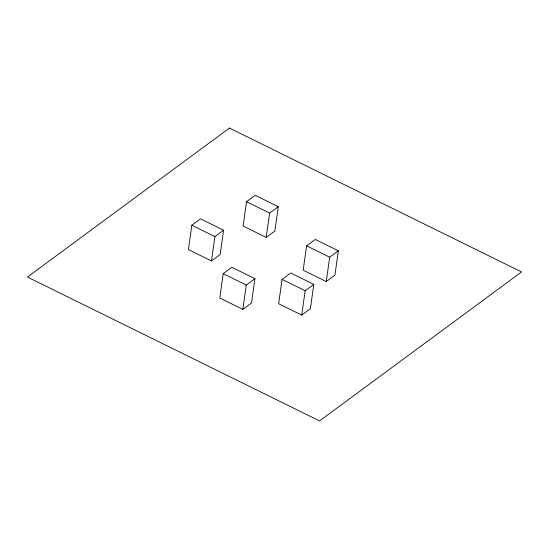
<?xml version="1.0" encoding="UTF-8"?>
<svg xmlns="http://www.w3.org/2000/svg" width="549" height="549" viewBox="0 0 549 549"><rect width="100%" height="100%" fill="white"/><g stroke="black" fill="none" stroke-linecap="round" stroke-linejoin="round"><path stroke-width="0.82" d="M191.834 225.234L188.41 249.569L211.489 260.933L220.149 254.544L223.567 230.209L200.495 218.845L191.834 225.234L214.906 236.598L223.567 230.209M211.489 260.933L214.906 236.598M223.196 273.677L219.778 298.018L242.857 309.382L251.517 302.993L254.935 278.659L231.863 267.288L223.196 273.677L246.275 285.041L254.935 278.659M246.556 201.716L243.132 226.058L266.21 237.422L274.871 231.033L278.288 206.698L255.216 195.327L246.556 201.716L269.628 213.081L278.288 206.698M242.857 309.382L246.275 285.041M266.21 237.422L269.628 213.081M282.069 279.379L278.652 303.721L301.73 315.085L310.391 308.696L313.808 284.361L290.737 272.99L282.069 279.379L305.148 290.75L313.808 284.361M306.603 245.849L303.185 270.19L326.264 281.555L334.924 275.166L338.342 250.824L315.263 239.46L306.603 245.849L329.681 257.213L338.342 250.824M301.73 315.085L305.148 290.75M326.264 281.555L329.681 257.213M229.441 128.082L27.45 277.053L319.559 420.918L521.55 271.947L229.441 128.082"/></g></svg>
